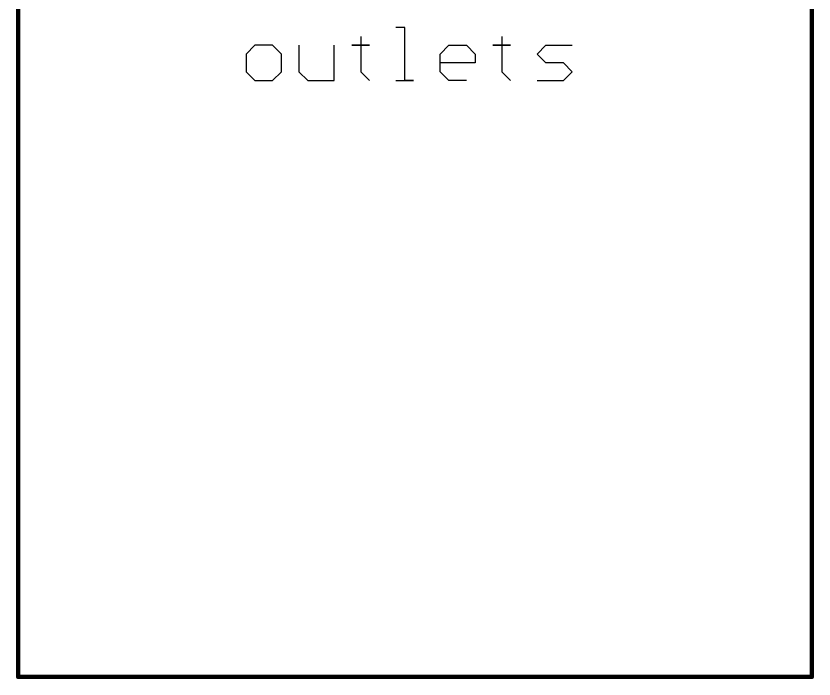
# Model space of a CAD drawing. Extents: x 0.1 to 22.4, y 0.2 to 24.3.
# Drawn here: x 10.785 to 12.595, y 18.68 to 20.183 of the extents above; entities that cross this region are included whole.
import ezdxf

# ---------------------------------------------------------------- set-up
doc = ezdxf.new("R2010")
doc.units = 0
doc.header["$MEASUREMENT"] = 0
doc.layers.add('MECHANICAL1', color=6, linetype='CONTINUOUS')
doc.layers.add('TOPOVERLAY', color=2, linetype='CONTINUOUS')

msp = doc.modelspace()

# ---------------------------------------------------------------- linework, layer by layer
at = {"layer": 'MECHANICAL1', "const_width": 0.01}
for points in [[(10.79, 18.685), (10.79, 21.685)], [(12.59, 18.685), (12.59, 21.685)], [(10.79, 18.685), (12.59, 18.685)]]:
    msp.add_lwpolyline(points, dxfattribs=at)
at = {"layer": 'MECHANICAL1', "const_width": 0.005}
for points in [[(10.7875, 18.685, 1), (10.7925, 18.685, 1)], [(10.7875, 18.685, 1), (10.7925, 18.685, 1)], [(12.5875, 18.685, 1), (12.5925, 18.685, 1)], [(12.5875, 18.685, 1), (12.5925, 18.685, 1)]]:
    msp.add_lwpolyline(points, format="xyb", close=True, dxfattribs=at)
at = {"layer": 'TOPOVERLAY'}
for p, q in [((11.6669, 20.157), (11.6469, 20.157)), ((11.6669, 20.037), (11.6669, 20.157)), ((11.5669, 20.137), (11.5669, 20.117)), ((11.8868, 20.137), (11.8868, 20.117)), ((11.327, 20.117), (11.307, 20.097)), ((11.367, 20.117), (11.327, 20.117)), ((11.3869, 20.097), (11.367, 20.117)), ((11.4269, 20.117), (11.4269, 20.057)), ((11.5069, 20.037), (11.5069, 20.117)), ((11.5669, 20.117), (11.5469, 20.117)), ((11.5469, 20.117), (11.5869, 20.117)), ((11.5869, 20.117), (11.5669, 20.117)), ((11.5669, 20.117), (11.5669, 20.057)), ((11.7468, 20.097), (11.7668, 20.117)), ((11.7668, 20.117), (11.8068, 20.117)), ((11.8068, 20.117), (11.8268, 20.097)), ((11.8868, 20.117), (11.8668, 20.117)), ((11.8668, 20.117), (11.9068, 20.117)), ((11.9068, 20.117), (11.8868, 20.117)), ((11.8868, 20.117), (11.8868, 20.057)), ((11.9668, 20.097), (11.9868, 20.117)), ((11.9868, 20.117), (12.0467, 20.117)), ((11.307, 20.097), (11.307, 20.057)), ((11.3869, 20.057), (11.3869, 20.097)), ((11.7468, 20.057), (11.7468, 20.097)), ((11.8268, 20.097), (11.8268, 20.077)), ((11.9868, 20.077), (11.9668, 20.097)), ((11.8268, 20.077), (11.7468, 20.077)), ((12.0267, 20.077), (11.9868, 20.077)), ((12.0467, 20.057), (12.0267, 20.077)), ((11.307, 20.057), (11.327, 20.037)), ((11.367, 20.037), (11.3869, 20.057)), ((11.4269, 20.057), (11.4469, 20.037)), ((11.5669, 20.057), (11.5869, 20.037)), ((11.7668, 20.037), (11.7468, 20.057)), ((11.8868, 20.057), (11.9068, 20.037)), ((12.0267, 20.037), (12.0467, 20.057)), ((11.327, 20.037), (11.367, 20.037)), ((11.4469, 20.037), (11.5069, 20.037)), ((11.6469, 20.037), (11.6868, 20.037)), ((11.6868, 20.037), (11.6669, 20.037)), ((11.8068, 20.037), (11.7668, 20.037)), ((11.9668, 20.037), (12.0267, 20.037))]:
    msp.add_line(p, q, dxfattribs=at)

doc.saveas('drawing.dxf')
